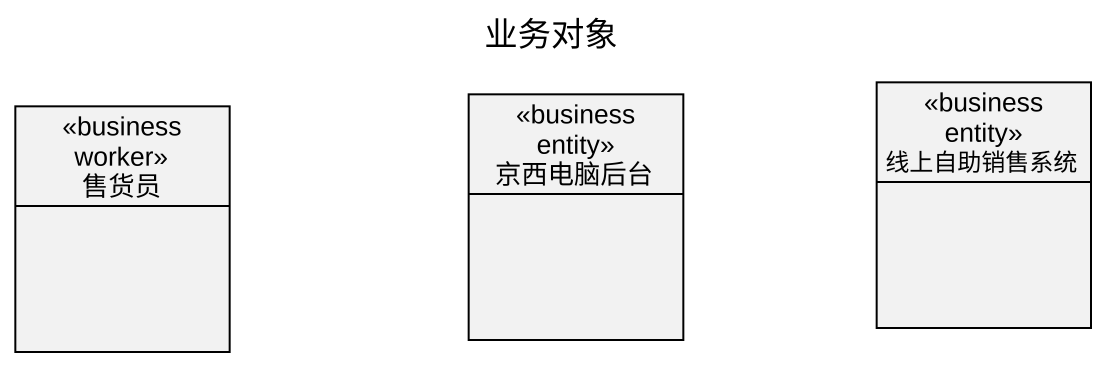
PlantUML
@startuml
title 业务对象
hide circle
hide empty members
class 线上自助销售系统 <<business entity>>
class 售货员 <<business worker>>
class 京西电脑后台 <<business entity>>
@enduml
